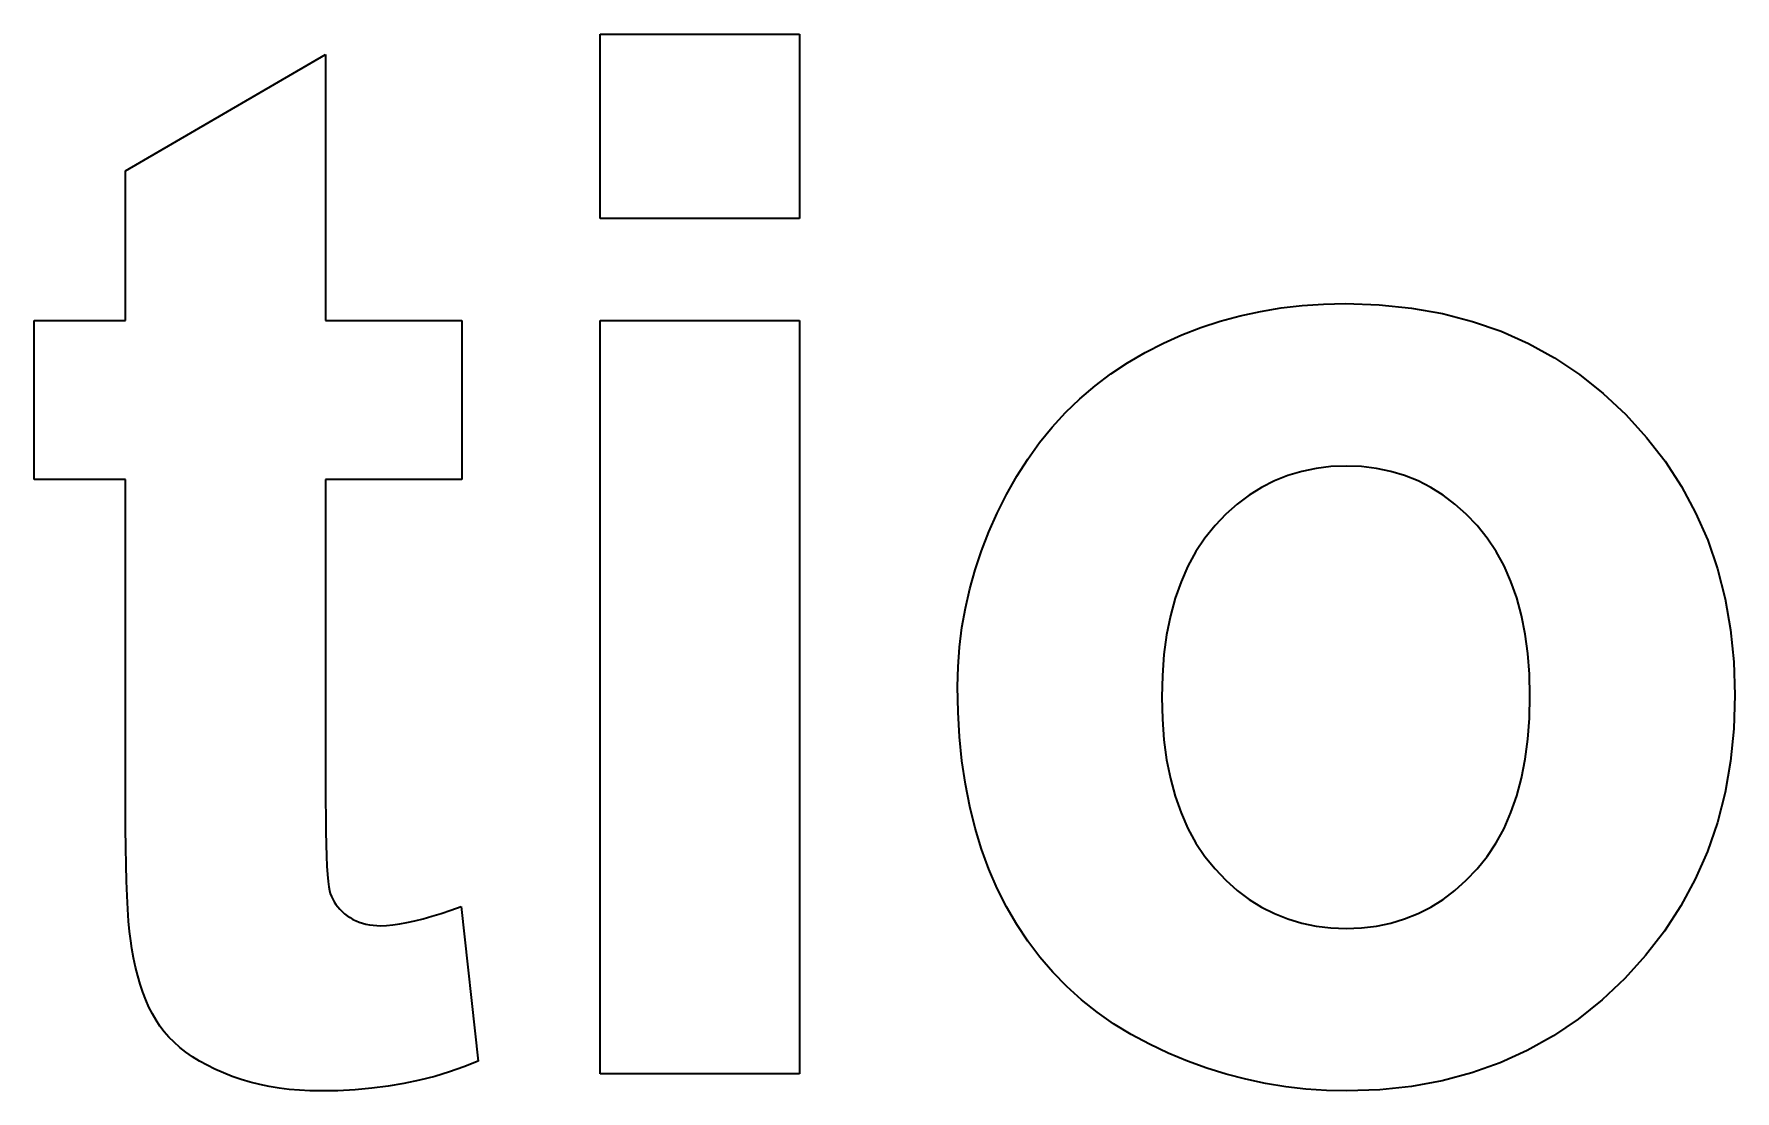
# Model space of a CAD drawing. Extents: x 23 to 417, y 3 to 294.
# Drawn here: x 217.128 to 218.11, y 105.449 to 106.059 of the extents above; entities that cross this region are included whole.
import ezdxf

# ---------------------------------------------------------------- set-up
doc = ezdxf.new("R2010")
doc.units = 0
doc.layers.get('0').update_dxf_attribs({"lineweight": 13})

# ---------------------------------------------------------------- blocks, each defined once
blk = doc.blocks.new('BLOCK4760')
at = {"color": 7, "lineweight": 35, "ltscale": 0.013301}
for p, q in [((-17.3848, 33.202), (-17.3848, 33.7341)), ((-16.8098, 33.7341), (-16.8098, 33.202))]:
    blk.add_line(p, q, dxfattribs=at)
at = {"color": 7, "lineweight": 35, "ltscale": 0.014376}
for p, q in [((-17.3848, 33.7341), (-16.8098, 33.7341)), ((-16.8098, 33.202), (-17.3848, 33.202)), ((-17.3848, 32.9074), (-16.8098, 32.9074)), ((-16.8098, 30.7341), (-17.3848, 30.7341))]:
    blk.add_line(p, q, dxfattribs=at)
at = {"color": 7, "lineweight": 35, "ltscale": 0.01669}
blk.add_line((-18.7539, 33.3391), (-18.1768, 33.6748), dxfattribs=at)
at = {"color": 7, "lineweight": 35, "ltscale": 0.019185}
blk.add_line((-18.1768, 33.6748), (-18.1768, 32.9074), dxfattribs=at)
at = {"color": 7, "lineweight": 35, "ltscale": 0.010794}
blk.add_line((-18.7539, 32.9074), (-18.7539, 33.3391), dxfattribs=at)
at = {"color": 7, "lineweight": 35, "ltscale": 0.001494}
blk.add_line((-15.5382, 32.9212), (-15.4798, 32.9339), dxfattribs=at)
at = {"color": 7, "lineweight": 35, "ltscale": 0.001511}
blk.add_line((-15.4798, 32.9339), (-15.4202, 32.9438), dxfattribs=at)
at = {"color": 7, "lineweight": 35, "ltscale": 0.001531}
blk.add_line((-15.4202, 32.9438), (-15.3594, 32.9508), dxfattribs=at)
at = {"color": 7, "lineweight": 35, "ltscale": 0.001555}
blk.add_line((-15.3594, 32.9508), (-15.2973, 32.9551), dxfattribs=at)
at = {"color": 7, "lineweight": 35, "ltscale": 0.001582}
blk.add_line((-15.2973, 32.9551), (-15.2341, 32.9565), dxfattribs=at)
at = {"color": 7, "lineweight": 35, "ltscale": 0.002423}
blk.add_line((-15.2341, 32.9565), (-15.1372, 32.9533), dxfattribs=at)
at = {"color": 7, "lineweight": 35, "ltscale": 0.002345}
blk.add_line((-15.1372, 32.9533), (-15.0439, 32.9437), dxfattribs=at)
at = {"color": 7, "lineweight": 35, "ltscale": 0.002279}
blk.add_line((-15.0439, 32.9437), (-14.9542, 32.9277), dxfattribs=at)
at = {"color": 7, "lineweight": 35, "ltscale": 0.002226}
blk.add_line((-14.9542, 32.9277), (-14.868, 32.9052), dxfattribs=at)
at = {"color": 7, "lineweight": 35, "ltscale": 0.006599}
for p, q in [((-19.0178, 32.9074), (-18.7539, 32.9074)), ((-18.7539, 32.449), (-19.0178, 32.449))]:
    blk.add_line(p, q, dxfattribs=at)
at = {"color": 7, "lineweight": 35, "ltscale": 0.01146}
for p, q in [((-19.0178, 32.449), (-19.0178, 32.9074)), ((-17.7839, 32.9074), (-17.7839, 32.449))]:
    blk.add_line(p, q, dxfattribs=at)
at = {"color": 7, "lineweight": 35, "ltscale": 0.009822}
for p, q in [((-18.1768, 32.9074), (-17.7839, 32.9074)), ((-17.7839, 32.449), (-18.1768, 32.449))]:
    blk.add_line(p, q, dxfattribs=at)
at = {"color": 7, "lineweight": 35, "ltscale": 0.054332}
for p, q in [((-17.3848, 30.7341), (-17.3848, 32.9074)), ((-16.8098, 32.9074), (-16.8098, 30.7341))]:
    blk.add_line(p, q, dxfattribs=at)
at = {"color": 7, "lineweight": 35, "ltscale": 0.001469}
for p, q in [((-15.7062, 32.8661), (-15.6514, 32.8873)), ((-15.3484, 30.6904), (-15.4068, 30.6971))]:
    blk.add_line(p, q, dxfattribs=at)
at = {"color": 7, "lineweight": 35, "ltscale": 0.001473}
for p, q in [((-15.6514, 32.8873), (-15.5954, 32.9056)), ((-18.7537, 31.4426), (-18.7539, 31.5015))]:
    blk.add_line(p, q, dxfattribs=at)
at = {"color": 7, "lineweight": 35, "ltscale": 0.001482}
blk.add_line((-15.5954, 32.9056), (-15.5382, 32.9212), dxfattribs=at)
at = {"color": 7, "lineweight": 35, "ltscale": 0.002188}
blk.add_line((-14.868, 32.9052), (-14.7854, 32.8764), dxfattribs=at)
at = {"color": 7, "lineweight": 35, "ltscale": 0.001471}
for p, q in [((-15.8122, 32.8153), (-15.7598, 32.8421)), ((-15.5786, 30.7336), (-15.6347, 30.7512))]:
    blk.add_line(p, q, dxfattribs=at)
at = {"color": 7, "lineweight": 35, "ltscale": 0.001468}
blk.add_line((-15.7598, 32.8421), (-15.7062, 32.8661), dxfattribs=at)
at = {"color": 7, "lineweight": 35, "ltscale": 0.002163}
for p, q in [((-14.7854, 32.8764), (-14.7064, 32.8412)), ((-14.2241, 32.353), (-14.1894, 32.2737))]:
    blk.add_line(p, q, dxfattribs=at)
at = {"color": 7, "lineweight": 35, "ltscale": 0.002156}
for p, q in [((-14.7064, 32.8412), (-14.6309, 32.7995)), ((-14.265, 32.4289), (-14.2241, 32.353))]:
    blk.add_line(p, q, dxfattribs=at)
at = {"color": 7, "lineweight": 35, "ltscale": 0.001448}
blk.add_line((-15.911, 32.7537), (-15.8628, 32.7858), dxfattribs=at)
at = {"color": 7, "lineweight": 35, "ltscale": 0.001464}
blk.add_line((-15.8628, 32.7858), (-15.8122, 32.8153), dxfattribs=at)
at = {"color": 7, "lineweight": 35, "ltscale": 0.002162}
blk.add_line((-14.6309, 32.7995), (-14.5589, 32.7515), dxfattribs=at)
at = {"color": 7, "lineweight": 35, "ltscale": 0.001437}
blk.add_line((-15.9569, 32.7191), (-15.911, 32.7537), dxfattribs=at)
at = {"color": 7, "lineweight": 35, "ltscale": 0.002185}
for p, q in [((-14.5589, 32.7515), (-14.4906, 32.6971)), ((-14.1902, 31.3759), (-14.2252, 31.2958))]:
    blk.add_line(p, q, dxfattribs=at)
at = {"color": 7, "lineweight": 35, "ltscale": 0.001431}
for p, q in [((-16.0005, 32.682), (-15.9569, 32.7191)), ((-16.0785, 31.0274), (-16.1158, 31.0708))]:
    blk.add_line(p, q, dxfattribs=at)
at = {"color": 7, "lineweight": 35, "ltscale": 0.002223}
for p, q in [((-14.4906, 32.6971), (-14.4258, 32.6362)), ((-14.4258, 32.6362), (-14.3659, 32.5705))]:
    blk.add_line(p, q, dxfattribs=at)
at = {"color": 7, "lineweight": 35, "ltscale": 0.001434}
blk.add_line((-16.0805, 32.6002), (-16.0416, 32.6423), dxfattribs=at)
at = {"color": 7, "lineweight": 35, "ltscale": 0.001429}
blk.add_line((-16.0416, 32.6423), (-16.0005, 32.682), dxfattribs=at)
at = {"color": 7, "lineweight": 35, "ltscale": 0.001443}
blk.add_line((-16.117, 32.5554), (-16.0805, 32.6002), dxfattribs=at)
at = {"color": 7, "lineweight": 35, "ltscale": 0.001457}
blk.add_line((-16.1511, 32.5081), (-16.117, 32.5554), dxfattribs=at)
at = {"color": 7, "lineweight": 35, "ltscale": 0.002186}
blk.add_line((-14.3659, 32.5705), (-14.3123, 32.5014), dxfattribs=at)
at = {"color": 7, "lineweight": 35, "ltscale": 0.001477}
for p, q in [((-16.1828, 32.4583), (-16.1511, 32.5081)), ((-15.2895, 30.6863), (-15.3484, 30.6904))]:
    blk.add_line(p, q, dxfattribs=at)
at = {"color": 7, "lineweight": 35, "ltscale": 0.00108}
for p, q in [((-15.2763, 32.4861), (-15.3192, 32.481)), ((-15.3192, 31.1605), (-15.2763, 31.1553))]:
    blk.add_line(p, q, dxfattribs=at)
at = {"color": 7, "lineweight": 35, "ltscale": 0.001109}
for p, q in [((-15.232, 32.4878), (-15.2763, 32.4861)), ((-15.2763, 31.1553), (-15.232, 31.1536))]:
    blk.add_line(p, q, dxfattribs=at)
at = {"color": 7, "lineweight": 35, "ltscale": 0.001108}
for p, q in [((-15.1878, 32.4861), (-15.232, 32.4878)), ((-15.232, 31.1536), (-15.1878, 31.1553))]:
    blk.add_line(p, q, dxfattribs=at)
at = {"color": 7, "lineweight": 35, "ltscale": 0.001079}
for p, q in [((-15.1449, 32.481), (-15.1878, 32.4861)), ((-15.1878, 31.1553), (-15.1449, 31.1605))]:
    blk.add_line(p, q, dxfattribs=at)
at = {"color": 7, "lineweight": 35, "ltscale": 0.002164}
blk.add_line((-14.3123, 32.5014), (-14.265, 32.4289), dxfattribs=at)
at = {"color": 7, "lineweight": 35, "ltscale": 0.023687}
blk.add_line((-18.7539, 31.5015), (-18.7539, 32.449), dxfattribs=at)
at = {"color": 7, "lineweight": 35, "ltscale": 0.021896}
blk.add_line((-18.1768, 32.449), (-18.1768, 31.5731), dxfattribs=at)
at = {"color": 7, "lineweight": 35, "ltscale": 0.001501}
blk.add_line((-16.2123, 32.406), (-16.1828, 32.4583), dxfattribs=at)
at = {"color": 7, "lineweight": 35, "ltscale": 0.001042}
for p, q in [((-15.4392, 32.4449), (-15.4764, 32.426)), ((-15.4764, 31.2155), (-15.4392, 31.1966))]:
    blk.add_line(p, q, dxfattribs=at)
at = {"color": 7, "lineweight": 35, "ltscale": 0.001039}
for p, q in [((-15.4007, 32.4603), (-15.4392, 32.4449)), ((-14.9881, 32.426), (-15.0251, 32.4449)), ((-15.0251, 31.1966), (-14.9881, 31.2155)), ((-15.4392, 31.1966), (-15.4007, 31.1811))]:
    blk.add_line(p, q, dxfattribs=at)
at = {"color": 7, "lineweight": 35, "ltscale": 0.001045}
blk.add_line((-15.3607, 32.4724), (-15.4007, 32.4603), dxfattribs=at)
at = {"color": 7, "lineweight": 35, "ltscale": 0.001058}
for p, q in [((-15.3192, 32.481), (-15.3607, 32.4724)), ((-15.3607, 31.1691), (-15.3192, 31.1605))]:
    blk.add_line(p, q, dxfattribs=at)
at = {"color": 7, "lineweight": 35, "ltscale": 0.001057}
for p, q in [((-15.1035, 32.4724), (-15.1449, 32.481)), ((-15.1449, 31.1605), (-15.1035, 31.1691))]:
    blk.add_line(p, q, dxfattribs=at)
at = {"color": 7, "lineweight": 35, "ltscale": 0.001043}
for p, q in [((-15.0636, 32.4603), (-15.1035, 32.4724)), ((-15.1035, 31.1691), (-15.0636, 31.1811))]:
    blk.add_line(p, q, dxfattribs=at)
at = {"color": 7, "lineweight": 35, "ltscale": 0.001037}
for p, q in [((-15.0251, 32.4449), (-15.0636, 32.4603)), ((-15.0636, 31.1811), (-15.0251, 31.1966))]:
    blk.add_line(p, q, dxfattribs=at)
at = {"color": 7, "lineweight": 35, "ltscale": 0.001503}
blk.add_line((-16.2391, 32.3522), (-16.2123, 32.406), dxfattribs=at)
at = {"color": 7, "lineweight": 35, "ltscale": 0.001072}
for p, q in [((-15.5121, 32.4036), (-15.5464, 32.3778)), ((-15.5464, 31.2636), (-15.5121, 31.2378))]:
    blk.add_line(p, q, dxfattribs=at)
at = {"color": 7, "lineweight": 35, "ltscale": 0.001053}
for p, q in [((-15.4764, 32.426), (-15.5121, 32.4036)), ((-18.1763, 31.4756), (-18.1758, 31.4335)), ((-15.5121, 31.2378), (-15.4764, 31.2155))]:
    blk.add_line(p, q, dxfattribs=at)
at = {"color": 7, "lineweight": 35, "ltscale": 0.00105}
blk.add_line((-14.9525, 32.4036), (-14.9881, 32.426), dxfattribs=at)
at = {"color": 7, "lineweight": 35, "ltscale": 0.001069}
for p, q in [((-14.9184, 32.3778), (-14.9525, 32.4036)), ((-14.9525, 31.2378), (-14.9184, 31.2636))]:
    blk.add_line(p, q, dxfattribs=at)
at = {"color": 7, "lineweight": 35, "ltscale": 0.001481}
blk.add_line((-16.2631, 32.298), (-16.2391, 32.3522), dxfattribs=at)
at = {"color": 7, "lineweight": 35, "ltscale": 0.001133}
for p, q in [((-15.5792, 32.3486), (-15.6106, 32.3159)), ((-15.6106, 31.3255), (-15.5792, 31.2928))]:
    blk.add_line(p, q, dxfattribs=at)
at = {"color": 7, "lineweight": 35, "ltscale": 0.001099}
for p, q in [((-15.5464, 32.3778), (-15.5792, 32.3486)), ((-15.5792, 31.2928), (-15.5464, 31.2636))]:
    blk.add_line(p, q, dxfattribs=at)
at = {"color": 7, "lineweight": 35, "ltscale": 0.001096}
for p, q in [((-14.8857, 32.3486), (-14.9184, 32.3778)), ((-14.9184, 31.2636), (-14.8857, 31.2928))]:
    blk.add_line(p, q, dxfattribs=at)
at = {"color": 7, "lineweight": 35, "ltscale": 0.00113}
blk.add_line((-14.8545, 32.3159), (-14.8857, 32.3486), dxfattribs=at)
at = {"color": 7, "lineweight": 35, "ltscale": 0.001463}
for p, q in [((-16.2843, 32.2435), (-16.2631, 32.298)), ((-15.4646, 30.7066), (-15.5219, 30.7187))]:
    blk.add_line(p, q, dxfattribs=at)
at = {"color": 7, "lineweight": 35, "ltscale": 0.001156}
for p, q in [((-15.6106, 32.3159), (-15.6398, 32.2801)), ((-15.6398, 31.3614), (-15.6106, 31.3255))]:
    blk.add_line(p, q, dxfattribs=at)
at = {"color": 7, "lineweight": 35, "ltscale": 0.001152}
blk.add_line((-14.8255, 32.2801), (-14.8545, 32.3159), dxfattribs=at)
at = {"color": 7, "lineweight": 35, "ltscale": 0.001447}
blk.add_line((-16.3026, 32.1886), (-16.2843, 32.2435), dxfattribs=at)
at = {"color": 7, "lineweight": 35, "ltscale": 0.001196}
blk.add_line((-15.6659, 32.2411), (-15.6889, 32.1992), dxfattribs=at)
at = {"color": 7, "lineweight": 35, "ltscale": 0.001172}
for p, q in [((-15.6398, 32.2801), (-15.6659, 32.2411)), ((-14.8255, 31.3614), (-14.7996, 31.4005))]:
    blk.add_line(p, q, dxfattribs=at)
at = {"color": 7, "lineweight": 35, "ltscale": 0.001166}
blk.add_line((-14.7996, 32.2413), (-14.8255, 32.2801), dxfattribs=at)
at = {"color": 7, "lineweight": 35, "ltscale": 0.00119}
blk.add_line((-14.7767, 32.1995), (-14.7996, 32.2413), dxfattribs=at)
at = {"color": 7, "lineweight": 35, "ltscale": 0.002184}
blk.add_line((-14.1894, 32.2737), (-14.1611, 32.1911), dxfattribs=at)
at = {"color": 7, "lineweight": 35, "ltscale": 0.00123}
for p, q in [((-15.6889, 32.1992), (-15.7088, 32.1542)), ((-15.7088, 31.4873), (-15.6889, 31.4423)), ((-18.0917, 30.6884), (-18.1409, 30.6858))]:
    blk.add_line(p, q, dxfattribs=at)
at = {"color": 7, "lineweight": 35, "ltscale": 0.001222}
blk.add_line((-14.7569, 32.1549), (-14.7767, 32.1995), dxfattribs=at)
at = {"color": 7, "lineweight": 35, "ltscale": 0.001435}
blk.add_line((-16.3182, 32.1333), (-16.3026, 32.1886), dxfattribs=at)
at = {"color": 7, "lineweight": 35, "ltscale": 0.001272}
for p, q in [((-15.7088, 32.1542), (-15.7257, 32.1062)), ((-15.7257, 31.5353), (-15.7088, 31.4873))]:
    blk.add_line(p, q, dxfattribs=at)
at = {"color": 7, "lineweight": 35, "ltscale": 0.001263}
blk.add_line((-14.7401, 32.1072), (-14.7569, 32.1549), dxfattribs=at)
at = {"color": 7, "lineweight": 35, "ltscale": 0.00222}
blk.add_line((-14.1611, 32.1911), (-14.139, 32.1051), dxfattribs=at)
at = {"color": 7, "lineweight": 35, "ltscale": 0.001427}
blk.add_line((-16.3309, 32.0777), (-16.3182, 32.1333), dxfattribs=at)
at = {"color": 7, "lineweight": 35, "ltscale": 0.001322}
for p, q in [((-15.7257, 32.1062), (-15.7395, 32.0552)), ((-15.7395, 31.5863), (-15.7257, 31.5353))]:
    blk.add_line(p, q, dxfattribs=at)
at = {"color": 7, "lineweight": 35, "ltscale": 0.00131}
blk.add_line((-14.7264, 32.0566), (-14.7401, 32.1072), dxfattribs=at)
at = {"color": 7, "lineweight": 35, "ltscale": 0.002269}
blk.add_line((-14.139, 32.1051), (-14.1232, 32.0157), dxfattribs=at)
at = {"color": 7, "lineweight": 35, "ltscale": 0.001422}
blk.add_line((-16.3408, 32.0217), (-16.3309, 32.0777), dxfattribs=at)
at = {"color": 7, "lineweight": 35, "ltscale": 0.001378}
for p, q in [((-15.7395, 32.0552), (-15.7503, 32.0011)), ((-15.7503, 31.6404), (-15.7395, 31.5863))]:
    blk.add_line(p, q, dxfattribs=at)
at = {"color": 7, "lineweight": 35, "ltscale": 0.001365}
blk.add_line((-14.7158, 32.0031), (-14.7264, 32.0566), dxfattribs=at)
at = {"color": 7, "lineweight": 35, "ltscale": 0.001421}
blk.add_line((-16.3478, 31.9653), (-16.3408, 32.0217), dxfattribs=at)
at = {"color": 7, "lineweight": 35, "ltscale": 0.00144}
for p, q in [((-15.7503, 32.0011), (-15.758, 31.944)), ((-15.758, 31.6975), (-15.7503, 31.6404)), ((-15.9509, 30.9124), (-15.996, 30.9482))]:
    blk.add_line(p, q, dxfattribs=at)
at = {"color": 7, "lineweight": 35, "ltscale": 0.001425}
blk.add_line((-14.7081, 31.9466), (-14.7158, 32.0031), dxfattribs=at)
at = {"color": 7, "lineweight": 35, "ltscale": 0.002331}
blk.add_line((-14.1232, 32.0157), (-14.1138, 31.923), dxfattribs=at)
at = {"color": 7, "lineweight": 35, "ltscale": 0.001423}
blk.add_line((-16.352, 31.9085), (-16.3478, 31.9653), dxfattribs=at)
at = {"color": 7, "lineweight": 35, "ltscale": 0.00149}
blk.add_line((-14.7035, 31.8872), (-14.7081, 31.9466), dxfattribs=at)
at = {"color": 7, "lineweight": 35, "ltscale": 0.001428}
for p, q in [((-16.3535, 31.8514), (-16.352, 31.9085)), ((-16.0386, 30.9866), (-16.0785, 31.0274))]:
    blk.add_line(p, q, dxfattribs=at)
at = {"color": 7, "lineweight": 35, "ltscale": 0.001507}
for p, q in [((-15.758, 31.944), (-15.7626, 31.8839)), ((-15.7626, 31.7576), (-15.758, 31.6975))]:
    blk.add_line(p, q, dxfattribs=at)
at = {"color": 7, "lineweight": 35, "ltscale": 0.002405}
blk.add_line((-14.1138, 31.923), (-14.1106, 31.8269), dxfattribs=at)
at = {"color": 7, "lineweight": 35, "ltscale": 0.001844}
blk.add_line((-16.352, 31.7777), (-16.3535, 31.8514), dxfattribs=at)
at = {"color": 7, "lineweight": 35, "ltscale": 0.001579}
for p, q in [((-15.7626, 31.8839), (-15.7641, 31.8207)), ((-15.7641, 31.8207), (-15.7626, 31.7576))]:
    blk.add_line(p, q, dxfattribs=at)
at = {"color": 7, "lineweight": 35, "ltscale": 0.00156}
blk.add_line((-14.702, 31.8248), (-14.7035, 31.8872), dxfattribs=at)
at = {"color": 7, "lineweight": 35, "ltscale": 0.001599}
blk.add_line((-14.7035, 31.7609), (-14.702, 31.8248), dxfattribs=at)
at = {"color": 7, "lineweight": 35, "ltscale": 0.002425}
blk.add_line((-14.1106, 31.8269), (-14.1138, 31.7299), dxfattribs=at)
at = {"color": 7, "lineweight": 35, "ltscale": 0.00179}
blk.add_line((-16.3478, 31.7062), (-16.352, 31.7777), dxfattribs=at)
at = {"color": 7, "lineweight": 35, "ltscale": 0.001525}
blk.add_line((-14.7081, 31.7001), (-14.7035, 31.7609), dxfattribs=at)
at = {"color": 7, "lineweight": 35, "ltscale": 0.00174}
blk.add_line((-16.3408, 31.6369), (-16.3478, 31.7062), dxfattribs=at)
at = {"color": 7, "lineweight": 35, "ltscale": 0.002351}
blk.add_line((-14.1138, 31.7299), (-14.1233, 31.6363), dxfattribs=at)
at = {"color": 7, "lineweight": 35, "ltscale": 0.001455}
for p, q in [((-14.7158, 31.6424), (-14.7081, 31.7001)), ((-15.9032, 30.8791), (-15.9509, 30.9124))]:
    blk.add_line(p, q, dxfattribs=at)
at = {"color": 7, "lineweight": 35, "ltscale": 0.001692}
blk.add_line((-16.3309, 31.57), (-16.3408, 31.6369), dxfattribs=at)
at = {"color": 7, "lineweight": 35, "ltscale": 0.001391}
blk.add_line((-14.7264, 31.5878), (-14.7158, 31.6424), dxfattribs=at)
at = {"color": 7, "lineweight": 35, "ltscale": 0.00229}
blk.add_line((-14.1233, 31.6363), (-14.1393, 31.5462), dxfattribs=at)
at = {"color": 7, "lineweight": 35, "ltscale": 0.001275}
blk.add_line((-18.1768, 31.5731), (-18.1767, 31.5221), dxfattribs=at)
at = {"color": 7, "lineweight": 35, "ltscale": 0.001648}
blk.add_line((-16.3182, 31.5053), (-16.3309, 31.57), dxfattribs=at)
at = {"color": 7, "lineweight": 35, "ltscale": 0.001332}
blk.add_line((-14.7401, 31.5363), (-14.7264, 31.5878), dxfattribs=at)
at = {"color": 7, "lineweight": 35, "ltscale": 0.001164}
blk.add_line((-18.1767, 31.5221), (-18.1763, 31.4756), dxfattribs=at)
at = {"color": 7, "lineweight": 35, "ltscale": 0.001607}
blk.add_line((-16.3026, 31.4429), (-16.3182, 31.5053), dxfattribs=at)
at = {"color": 7, "lineweight": 35, "ltscale": 0.00128}
blk.add_line((-14.7569, 31.4879), (-14.7401, 31.5363), dxfattribs=at)
at = {"color": 7, "lineweight": 35, "ltscale": 0.002241}
blk.add_line((-14.1393, 31.5462), (-14.1615, 31.4593), dxfattribs=at)
at = {"color": 7, "lineweight": 35, "ltscale": 0.001235}
blk.add_line((-14.7767, 31.4426), (-14.7569, 31.4879), dxfattribs=at)
at = {"color": 7, "lineweight": 35, "ltscale": 0.002205}
blk.add_line((-14.1615, 31.4593), (-14.1902, 31.3759), dxfattribs=at)
at = {"color": 7, "lineweight": 35, "ltscale": 0.001371}
blk.add_line((-18.7531, 31.3877), (-18.7537, 31.4426), dxfattribs=at)
at = {"color": 7, "lineweight": 35, "ltscale": 0.000942059}
blk.add_line((-18.1758, 31.4335), (-18.175, 31.3958), dxfattribs=at)
at = {"color": 7, "lineweight": 35, "ltscale": 0.001572}
blk.add_line((-16.2843, 31.3828), (-16.3026, 31.4429), dxfattribs=at)
at = {"color": 7, "lineweight": 35, "ltscale": 0.001197}
blk.add_line((-15.6889, 31.4423), (-15.6659, 31.4003), dxfattribs=at)
at = {"color": 7, "lineweight": 35, "ltscale": 0.001199}
blk.add_line((-14.7996, 31.4005), (-14.7767, 31.4426), dxfattribs=at)
at = {"color": 7, "lineweight": 35, "ltscale": 0.001269}
blk.add_line((-18.7522, 31.337), (-18.7531, 31.3877), dxfattribs=at)
at = {"color": 7, "lineweight": 35, "ltscale": 0.000830832}
blk.add_line((-18.175, 31.3958), (-18.174, 31.3626), dxfattribs=at)
at = {"color": 7, "lineweight": 35, "ltscale": 0.000720113}
blk.add_line((-18.174, 31.3626), (-18.1727, 31.3338), dxfattribs=at)
at = {"color": 7, "lineweight": 35, "ltscale": 0.001541}
blk.add_line((-16.2631, 31.3249), (-16.2843, 31.3828), dxfattribs=at)
at = {"color": 7, "lineweight": 35, "ltscale": 0.001171}
blk.add_line((-15.6659, 31.4003), (-15.6398, 31.3614), dxfattribs=at)
at = {"color": 7, "lineweight": 35, "ltscale": 0.001154}
blk.add_line((-14.8545, 31.3255), (-14.8255, 31.3614), dxfattribs=at)
at = {"color": 7, "lineweight": 35, "ltscale": 0.001167}
blk.add_line((-18.7509, 31.2903), (-18.7522, 31.337), dxfattribs=at)
at = {"color": 7, "lineweight": 35, "ltscale": 0.000609551}
blk.add_line((-18.1727, 31.3338), (-18.1713, 31.3095), dxfattribs=at)
at = {"color": 7, "lineweight": 35, "ltscale": 0.000499623}
blk.add_line((-18.1713, 31.3095), (-18.1696, 31.2896), dxfattribs=at)
at = {"color": 7, "lineweight": 35, "ltscale": 0.001514}
blk.add_line((-16.2391, 31.2693), (-16.2631, 31.3249), dxfattribs=at)
at = {"color": 7, "lineweight": 35, "ltscale": 0.001129}
blk.add_line((-14.8857, 31.2928), (-14.8545, 31.3255), dxfattribs=at)
at = {"color": 7, "lineweight": 35, "ltscale": 0.001065}
blk.add_line((-18.7493, 31.2477), (-18.7509, 31.2903), dxfattribs=at)
at = {"color": 7, "lineweight": 35, "ltscale": 0.000389355}
blk.add_line((-18.1696, 31.2896), (-18.1677, 31.2741), dxfattribs=at)
at = {"color": 7, "lineweight": 35, "ltscale": 0.000280554}
blk.add_line((-18.1677, 31.2741), (-18.1655, 31.2631), dxfattribs=at)
at = {"color": 7, "lineweight": 35, "ltscale": 0.000225355}
blk.add_line((-18.1655, 31.2631), (-18.163, 31.2544), dxfattribs=at)
at = {"color": 7, "lineweight": 35, "ltscale": 0.001492}
blk.add_line((-16.2123, 31.216), (-16.2391, 31.2693), dxfattribs=at)
at = {"color": 7, "lineweight": 35, "ltscale": 0.002178}
blk.add_line((-14.2252, 31.2958), (-14.2666, 31.2191), dxfattribs=at)
at = {"color": 7, "lineweight": 35, "ltscale": 0.000963013}
blk.add_line((-18.7472, 31.2093), (-18.7493, 31.2477), dxfattribs=at)
at = {"color": 7, "lineweight": 35, "ltscale": 0.000222364}
blk.add_line((-18.163, 31.2544), (-18.1599, 31.2461), dxfattribs=at)
at = {"color": 7, "lineweight": 35, "ltscale": 0.000221212}
blk.add_line((-18.1599, 31.2461), (-18.1562, 31.2381), dxfattribs=at)
at = {"color": 7, "lineweight": 35, "ltscale": 0.00022042}
blk.add_line((-18.1562, 31.2381), (-18.1519, 31.2303), dxfattribs=at)
at = {"color": 7, "lineweight": 35, "ltscale": 0.000221146}
blk.add_line((-18.1519, 31.2303), (-18.1471, 31.2229), dxfattribs=at)
at = {"color": 7, "lineweight": 35, "ltscale": 0.000223219}
blk.add_line((-18.1471, 31.2229), (-18.1417, 31.2158), dxfattribs=at)
at = {"color": 7, "lineweight": 35, "ltscale": 0.000226531}
blk.add_line((-18.1417, 31.2158), (-18.1357, 31.209), dxfattribs=at)
at = {"color": 7, "lineweight": 35, "ltscale": 0.000784503}
blk.add_line((-17.8155, 31.2065), (-17.7859, 31.217), dxfattribs=at)
at = {"color": 7, "lineweight": 35, "ltscale": 0.01122}
blk.add_line((-17.7859, 31.217), (-17.7368, 30.7709), dxfattribs=at)
at = {"color": 7, "lineweight": 35, "ltscale": 0.001472}
blk.add_line((-16.1827, 31.1651), (-16.2123, 31.216), dxfattribs=at)
at = {"color": 7, "lineweight": 35, "ltscale": 0.001051}
blk.add_line((-14.9881, 31.2155), (-14.9525, 31.2378), dxfattribs=at)
at = {"color": 7, "lineweight": 35, "ltscale": 0.002187}
blk.add_line((-14.2666, 31.2191), (-14.3143, 31.1458), dxfattribs=at)
at = {"color": 7, "lineweight": 35, "ltscale": 0.000861507}
blk.add_line((-18.7449, 31.1749), (-18.7472, 31.2093), dxfattribs=at)
at = {"color": 7, "lineweight": 35, "ltscale": 0.000760401}
blk.add_line((-18.7421, 31.1446), (-18.7449, 31.1749), dxfattribs=at)
at = {"color": 7, "lineweight": 35, "ltscale": 0.000230624}
blk.add_line((-18.1357, 31.209), (-18.1292, 31.2025), dxfattribs=at)
at = {"color": 7, "lineweight": 35, "ltscale": 0.000235813}
blk.add_line((-18.1292, 31.2025), (-18.1221, 31.1963), dxfattribs=at)
at = {"color": 7, "lineweight": 35, "ltscale": 0.000242162}
blk.add_line((-18.1221, 31.1963), (-18.1144, 31.1904), dxfattribs=at)
at = {"color": 7, "lineweight": 35, "ltscale": 0.000245358}
blk.add_line((-18.1144, 31.1904), (-18.1062, 31.185), dxfattribs=at)
at = {"color": 7, "lineweight": 35, "ltscale": 0.00024486}
blk.add_line((-18.1062, 31.185), (-18.0977, 31.1801), dxfattribs=at)
at = {"color": 7, "lineweight": 35, "ltscale": 0.000246016}
blk.add_line((-18.0977, 31.1801), (-18.0889, 31.1758), dxfattribs=at)
at = {"color": 7, "lineweight": 35, "ltscale": 0.000248142}
blk.add_line((-18.0889, 31.1758), (-18.0797, 31.1721), dxfattribs=at)
at = {"color": 7, "lineweight": 35, "ltscale": 0.000251039}
blk.add_line((-18.0797, 31.1721), (-18.0701, 31.169), dxfattribs=at)
at = {"color": 7, "lineweight": 35, "ltscale": 0.000255833}
blk.add_line((-18.0701, 31.169), (-18.0602, 31.1664), dxfattribs=at)
at = {"color": 7, "lineweight": 35, "ltscale": 0.000260855}
blk.add_line((-18.0602, 31.1664), (-18.05, 31.1644), dxfattribs=at)
at = {"color": 7, "lineweight": 35, "ltscale": 0.000267166}
blk.add_line((-18.05, 31.1644), (-18.0394, 31.1629), dxfattribs=at)
at = {"color": 7, "lineweight": 35, "ltscale": 0.000274334}
blk.add_line((-18.0394, 31.1629), (-18.0285, 31.1621), dxfattribs=at)
at = {"color": 7, "lineweight": 35, "ltscale": 0.000282018}
blk.add_line((-18.0285, 31.1621), (-18.0172, 31.1618), dxfattribs=at)
at = {"color": 7, "lineweight": 35, "ltscale": 0.000417189}
blk.add_line((-18.0172, 31.1618), (-18.0005, 31.1623), dxfattribs=at)
at = {"color": 7, "lineweight": 35, "ltscale": 0.000454671}
blk.add_line((-18.0005, 31.1623), (-17.9824, 31.164), dxfattribs=at)
at = {"color": 7, "lineweight": 35, "ltscale": 0.000493505}
blk.add_line((-17.9824, 31.164), (-17.9628, 31.1668), dxfattribs=at)
at = {"color": 7, "lineweight": 35, "ltscale": 0.000533396}
blk.add_line((-17.9628, 31.1668), (-17.9419, 31.1706), dxfattribs=at)
at = {"color": 7, "lineweight": 35, "ltscale": 0.000573645}
blk.add_line((-17.9419, 31.1706), (-17.9195, 31.1756), dxfattribs=at)
at = {"color": 7, "lineweight": 35, "ltscale": 0.000615252}
blk.add_line((-17.9195, 31.1756), (-17.8956, 31.1817), dxfattribs=at)
at = {"color": 7, "lineweight": 35, "ltscale": 0.00065678}
blk.add_line((-17.8956, 31.1817), (-17.8703, 31.1889), dxfattribs=at)
at = {"color": 7, "lineweight": 35, "ltscale": 0.000698969}
blk.add_line((-17.8703, 31.1889), (-17.8436, 31.1972), dxfattribs=at)
at = {"color": 7, "lineweight": 35, "ltscale": 0.000741515}
blk.add_line((-17.8436, 31.1972), (-17.8155, 31.2065), dxfattribs=at)
at = {"color": 7, "lineweight": 35, "ltscale": 0.001452}
blk.add_line((-16.1506, 31.1167), (-16.1827, 31.1651), dxfattribs=at)
at = {"color": 7, "lineweight": 35, "ltscale": 0.001044}
blk.add_line((-15.4007, 31.1811), (-15.3607, 31.1691), dxfattribs=at)
at = {"color": 7, "lineweight": 35, "ltscale": 0.000659627}
blk.add_line((-18.7389, 31.1184), (-18.7421, 31.1446), dxfattribs=at)
at = {"color": 7, "lineweight": 35, "ltscale": 0.000559243}
blk.add_line((-18.7355, 31.0963), (-18.7389, 31.1184), dxfattribs=at)
at = {"color": 7, "lineweight": 35, "ltscale": 0.001439}
blk.add_line((-16.1158, 31.0708), (-16.1506, 31.1167), dxfattribs=at)
at = {"color": 7, "lineweight": 35, "ltscale": 0.00221}
blk.add_line((-14.3143, 31.1458), (-14.3684, 31.0759), dxfattribs=at)
at = {"color": 7, "lineweight": 35, "ltscale": 0.000702157}
blk.add_line((-18.7306, 31.0686), (-18.7355, 31.0963), dxfattribs=at)
at = {"color": 7, "lineweight": 35, "ltscale": 0.000676809}
blk.add_line((-18.725, 31.0422), (-18.7306, 31.0686), dxfattribs=at)
at = {"color": 7, "lineweight": 35, "ltscale": 0.002248}
blk.add_line((-14.3684, 31.0759), (-14.4288, 31.0093), dxfattribs=at)
at = {"color": 7, "lineweight": 35, "ltscale": 0.00065207}
blk.add_line((-18.7187, 31.0168), (-18.725, 31.0422), dxfattribs=at)
at = {"color": 7, "lineweight": 35, "ltscale": 0.000629213}
blk.add_line((-18.7117, 30.9927), (-18.7187, 31.0168), dxfattribs=at)
at = {"color": 7, "lineweight": 35, "ltscale": 0.00060606}
blk.add_line((-18.704, 30.9697), (-18.7117, 30.9927), dxfattribs=at)
at = {"color": 7, "lineweight": 35, "ltscale": 0.000585217}
blk.add_line((-18.6956, 30.9479), (-18.704, 30.9697), dxfattribs=at)
at = {"color": 7, "lineweight": 35, "ltscale": 0.001432}
blk.add_line((-15.996, 30.9482), (-16.0386, 30.9866), dxfattribs=at)
at = {"color": 7, "lineweight": 35, "ltscale": 0.002244}
blk.add_line((-14.4288, 31.0093), (-14.4941, 30.9477), dxfattribs=at)
at = {"color": 7, "lineweight": 35, "ltscale": 0.000564949}
blk.add_line((-18.6864, 30.9272), (-18.6956, 30.9479), dxfattribs=at)
at = {"color": 7, "lineweight": 35, "ltscale": 0.0005461}
blk.add_line((-18.6765, 30.9077), (-18.6864, 30.9272), dxfattribs=at)
at = {"color": 7, "lineweight": 35, "ltscale": 0.0022}
blk.add_line((-14.4941, 30.9477), (-14.5627, 30.8926), dxfattribs=at)
at = {"color": 7, "lineweight": 35, "ltscale": 0.000529145}
blk.add_line((-18.6659, 30.8894), (-18.6765, 30.9077), dxfattribs=at)
at = {"color": 7, "lineweight": 35, "ltscale": 0.000513755}
blk.add_line((-18.6546, 30.8722), (-18.6659, 30.8894), dxfattribs=at)
at = {"color": 7, "lineweight": 35, "ltscale": 0.00051058}
blk.add_line((-18.6423, 30.856), (-18.6546, 30.8722), dxfattribs=at)
at = {"color": 7, "lineweight": 35, "ltscale": 0.001475}
blk.add_line((-15.8528, 30.8483), (-15.9032, 30.8791), dxfattribs=at)
at = {"color": 7, "lineweight": 35, "ltscale": 0.00217}
for p, q in [((-14.5627, 30.8926), (-14.6346, 30.8439)), ((-14.7882, 30.7661), (-14.87, 30.7369))]:
    blk.add_line(p, q, dxfattribs=at)
at = {"color": 7, "lineweight": 35, "ltscale": 0.000519354}
blk.add_line((-18.6286, 30.8403), (-18.6423, 30.856), dxfattribs=at)
at = {"color": 7, "lineweight": 35, "ltscale": 0.000530596}
blk.add_line((-18.6136, 30.8253), (-18.6286, 30.8403), dxfattribs=at)
at = {"color": 7, "lineweight": 35, "ltscale": 0.000544828}
blk.add_line((-18.5973, 30.8108), (-18.6136, 30.8253), dxfattribs=at)
at = {"color": 7, "lineweight": 35, "ltscale": 0.0015}
blk.add_line((-15.7999, 30.82), (-15.8528, 30.8483), dxfattribs=at)
at = {"color": 7, "lineweight": 35, "ltscale": 0.001506}
blk.add_line((-15.7454, 30.7944), (-15.7999, 30.82), dxfattribs=at)
at = {"color": 7, "lineweight": 35, "ltscale": 0.002155}
for p, q in [((-14.6346, 30.8439), (-14.7098, 30.8018)), ((-14.7098, 30.8018), (-14.7882, 30.7661))]:
    blk.add_line(p, q, dxfattribs=at)
at = {"color": 7, "lineweight": 35, "ltscale": 0.000560035}
blk.add_line((-18.5797, 30.797), (-18.5973, 30.8108), dxfattribs=at)
at = {"color": 7, "lineweight": 35, "ltscale": 0.000577998}
blk.add_line((-18.5607, 30.7838), (-18.5797, 30.797), dxfattribs=at)
at = {"color": 7, "lineweight": 35, "ltscale": 0.000597345}
blk.add_line((-18.5404, 30.7712), (-18.5607, 30.7838), dxfattribs=at)
at = {"color": 7, "lineweight": 35, "ltscale": 0.000618098}
blk.add_line((-18.5187, 30.7593), (-18.5404, 30.7712), dxfattribs=at)
at = {"color": 7, "lineweight": 35, "ltscale": 0.001095}
blk.add_line((-17.7368, 30.7709), (-17.7775, 30.7546), dxfattribs=at)
at = {"color": 7, "lineweight": 35, "ltscale": 0.001491}
blk.add_line((-15.6903, 30.7714), (-15.7454, 30.7944), dxfattribs=at)
at = {"color": 7, "lineweight": 35, "ltscale": 0.00148}
blk.add_line((-15.6347, 30.7512), (-15.6903, 30.7714), dxfattribs=at)
at = {"color": 7, "lineweight": 35, "ltscale": 0.000640952}
blk.add_line((-18.4958, 30.7479), (-18.5187, 30.7593), dxfattribs=at)
at = {"color": 7, "lineweight": 35, "ltscale": 0.000664027}
blk.add_line((-18.4715, 30.7372), (-18.4958, 30.7479), dxfattribs=at)
at = {"color": 7, "lineweight": 35, "ltscale": 0.000678992}
blk.add_line((-18.4462, 30.7272), (-18.4715, 30.7372), dxfattribs=at)
at = {"color": 7, "lineweight": 35, "ltscale": 0.000683866}
blk.add_line((-18.4203, 30.7184), (-18.4462, 30.7272), dxfattribs=at)
at = {"color": 7, "lineweight": 35, "ltscale": 0.001131}
blk.add_line((-17.8619, 30.7271), (-17.9058, 30.7159), dxfattribs=at)
at = {"color": 7, "lineweight": 35, "ltscale": 0.001117}
blk.add_line((-17.8192, 30.74), (-17.8619, 30.7271), dxfattribs=at)
at = {"color": 7, "lineweight": 35, "ltscale": 0.001105}
blk.add_line((-17.7775, 30.7546), (-17.8192, 30.74), dxfattribs=at)
at = {"color": 7, "lineweight": 35, "ltscale": 0.001466}
blk.add_line((-15.5219, 30.7187), (-15.5786, 30.7336), dxfattribs=at)
at = {"color": 7, "lineweight": 35, "ltscale": 0.002201}
blk.add_line((-14.87, 30.7369), (-14.9551, 30.7142), dxfattribs=at)
at = {"color": 7, "lineweight": 35, "ltscale": 0.00069092}
blk.add_line((-18.3938, 30.7105), (-18.4203, 30.7184), dxfattribs=at)
at = {"color": 7, "lineweight": 35, "ltscale": 0.000698806}
blk.add_line((-18.3667, 30.7038), (-18.3938, 30.7105), dxfattribs=at)
at = {"color": 7, "lineweight": 35, "ltscale": 0.000707809}
blk.add_line((-18.339, 30.698), (-18.3667, 30.7038), dxfattribs=at)
at = {"color": 7, "lineweight": 35, "ltscale": 0.000718449}
blk.add_line((-18.3106, 30.6933), (-18.339, 30.698), dxfattribs=at)
at = {"color": 7, "lineweight": 35, "ltscale": 0.000729371}
blk.add_line((-18.2817, 30.6897), (-18.3106, 30.6933), dxfattribs=at)
at = {"color": 7, "lineweight": 35, "ltscale": 0.000742147}
blk.add_line((-18.2521, 30.6871), (-18.2817, 30.6897), dxfattribs=at)
at = {"color": 7, "lineweight": 35, "ltscale": 0.000755927}
blk.add_line((-18.2219, 30.6855), (-18.2521, 30.6871), dxfattribs=at)
at = {"color": 7, "lineweight": 35, "ltscale": 0.000769941}
blk.add_line((-18.1911, 30.685), (-18.2219, 30.6855), dxfattribs=at)
at = {"color": 7, "lineweight": 35, "ltscale": 0.001256}
blk.add_line((-18.1409, 30.6858), (-18.1911, 30.685), dxfattribs=at)
at = {"color": 7, "lineweight": 35, "ltscale": 0.001207}
blk.add_line((-18.0437, 30.6927), (-18.0917, 30.6884), dxfattribs=at)
at = {"color": 7, "lineweight": 35, "ltscale": 0.001185}
blk.add_line((-17.9966, 30.6987), (-18.0437, 30.6927), dxfattribs=at)
at = {"color": 7, "lineweight": 35, "ltscale": 0.001165}
blk.add_line((-17.9507, 30.7065), (-17.9966, 30.6987), dxfattribs=at)
at = {"color": 7, "lineweight": 35, "ltscale": 0.001147}
blk.add_line((-17.9058, 30.7159), (-17.9507, 30.7065), dxfattribs=at)
at = {"color": 7, "lineweight": 35, "ltscale": 0.001465}
blk.add_line((-15.4068, 30.6971), (-15.4646, 30.7066), dxfattribs=at)
at = {"color": 7, "lineweight": 35, "ltscale": 0.001487}
blk.add_line((-15.23, 30.685), (-15.2895, 30.6863), dxfattribs=at)
at = {"color": 7, "lineweight": 35, "ltscale": 0.002375}
blk.add_line((-15.1351, 30.6882), (-15.23, 30.685), dxfattribs=at)
at = {"color": 7, "lineweight": 35, "ltscale": 0.002304}
blk.add_line((-15.0434, 30.698), (-15.1351, 30.6882), dxfattribs=at)
at = {"color": 7, "lineweight": 35, "ltscale": 0.002246}
blk.add_line((-14.9551, 30.7142), (-15.0434, 30.698), dxfattribs=at)

msp = doc.modelspace()

# ---------------------------------------------------------------- block references
at = {"lineweight": 0, "xscale": 0.2, "yscale": 0.2, "zscale": 0.2}
msp.add_blockref('BLOCK4760', (220.93177, 99.31183), dxfattribs=at)

doc.saveas('drawing.dxf')
